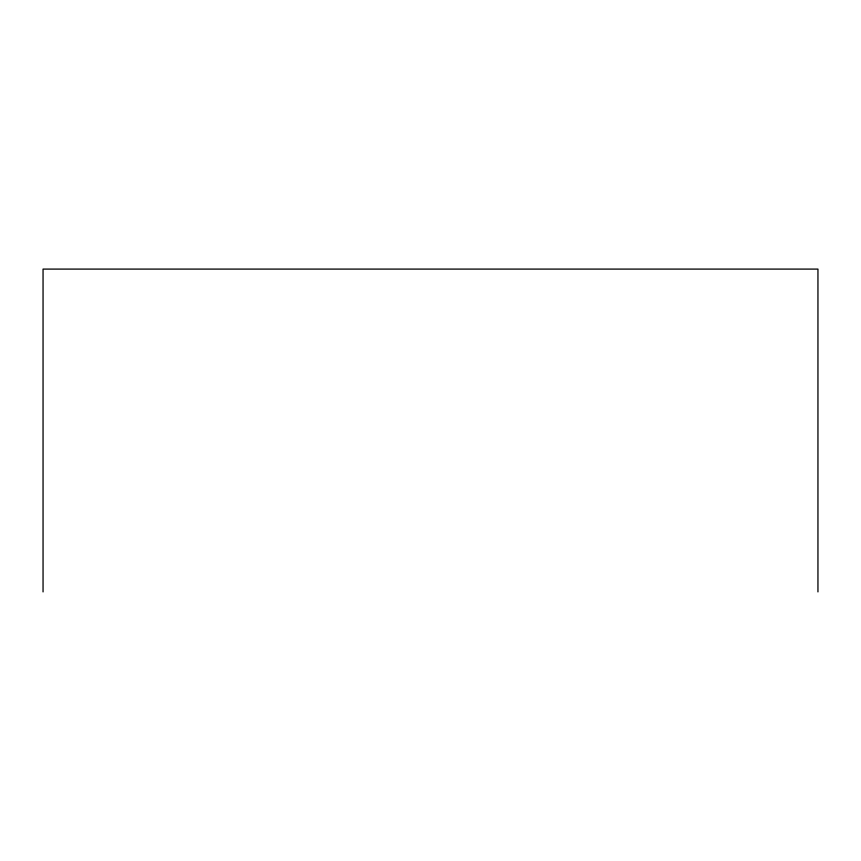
<?xml version="1.0" encoding="UTF-8"?>
<svg xmlns="http://www.w3.org/2000/svg" width="861" height="861" viewBox="0 0 861 861"><rect width="100%" height="100%" fill="white"/><g stroke="black" fill="none" stroke-linecap="round" stroke-linejoin="round"><path stroke-width="1.29" d="M817.95 591.905L817.95 269.095L43.05 269.095L43.05 591.905"/></g></svg>
